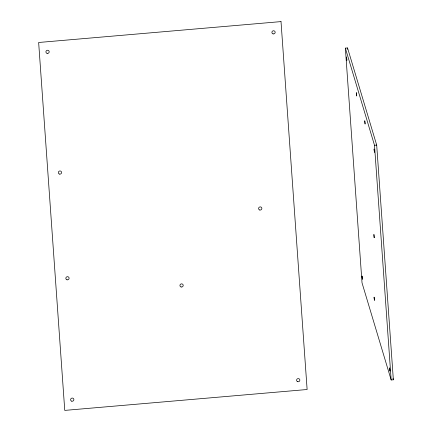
<?xml version="1.0" encoding="UTF-8"?>
<svg xmlns="http://www.w3.org/2000/svg" width="432" height="432" viewBox="0 0 432 432"><rect width="100%" height="100%" fill="white"/><g stroke="black" fill="none" stroke-linecap="round" stroke-linejoin="round"><path stroke-width="0.65" d="M356.432 92.734L356.708 96.012L356.449 92.756M374.198 237.713L373.907 234.446L374.182 237.719M346.577 57.073L346.853 60.345L346.61 57.127M345.362 48.13L347.544 47.941L376.693 145.087L393.352 379.793L391.165 379.976L362.021 282.83L345.362 48.13L374.506 145.276L391.165 379.976M374.506 145.276L376.693 145.087M392.963 378.502L393.352 379.793M347.544 47.941L347.641 49.286M362.086 276.14L362.389 279.191L362.086 276.14M364.781 120.874L365.083 123.925L364.781 120.874M374.107 149.137L374.409 152.188L374.107 149.137M374.101 297.216L374.404 300.267L374.101 297.216M389.642 367.978L389.939 371.034L389.642 367.978M281.011 21.6L38.648 42.487L64.762 410.4L307.125 389.513L281.011 21.6M259.783 210.017A1.647 1.588 -16.7 0 0 261.814 208.046A1.647 1.588 -16.7 0 0 259.076 207.36A1.647 1.588 -16.7 0 0 259.783 210.017M59.524 174.091A1.647 1.588 -16.7 0 0 61.555 172.12A1.647 1.588 -16.7 0 0 58.817 171.434A1.647 1.588 -16.7 0 0 59.524 174.091M67.025 279.812A1.647 1.588 -16.7 0 0 69.055 277.841A1.647 1.588 -16.7 0 0 66.317 277.155A1.647 1.588 -16.7 0 0 67.025 279.812M47.11 53.368A1.647 1.588 -16.7 0 0 49.14 51.397A1.647 1.588 -16.7 0 0 46.402 50.711A1.647 1.588 -16.7 0 0 47.11 53.368M273.094 33.89A1.647 1.588 -16.7 0 0 275.125 31.919A1.647 1.588 -16.7 0 0 272.387 31.234A1.647 1.588 -16.7 0 0 273.094 33.89M71.798 401.193A1.647 1.588 -16.7 0 0 73.829 399.222A1.647 1.588 -16.7 0 0 71.091 398.536A1.647 1.588 -16.7 0 0 71.798 401.193M297.783 381.715A1.647 1.588 -16.7 0 0 299.813 379.75A1.647 1.588 -16.7 0 0 297.076 379.058A1.647 1.588 -16.7 0 0 297.783 381.715M181.127 286.983A1.647 1.588 -16.7 0 0 183.157 285.017A1.647 1.588 -16.7 0 0 180.419 284.326A1.647 1.588 -16.7 0 0 181.127 286.983"/></g></svg>
